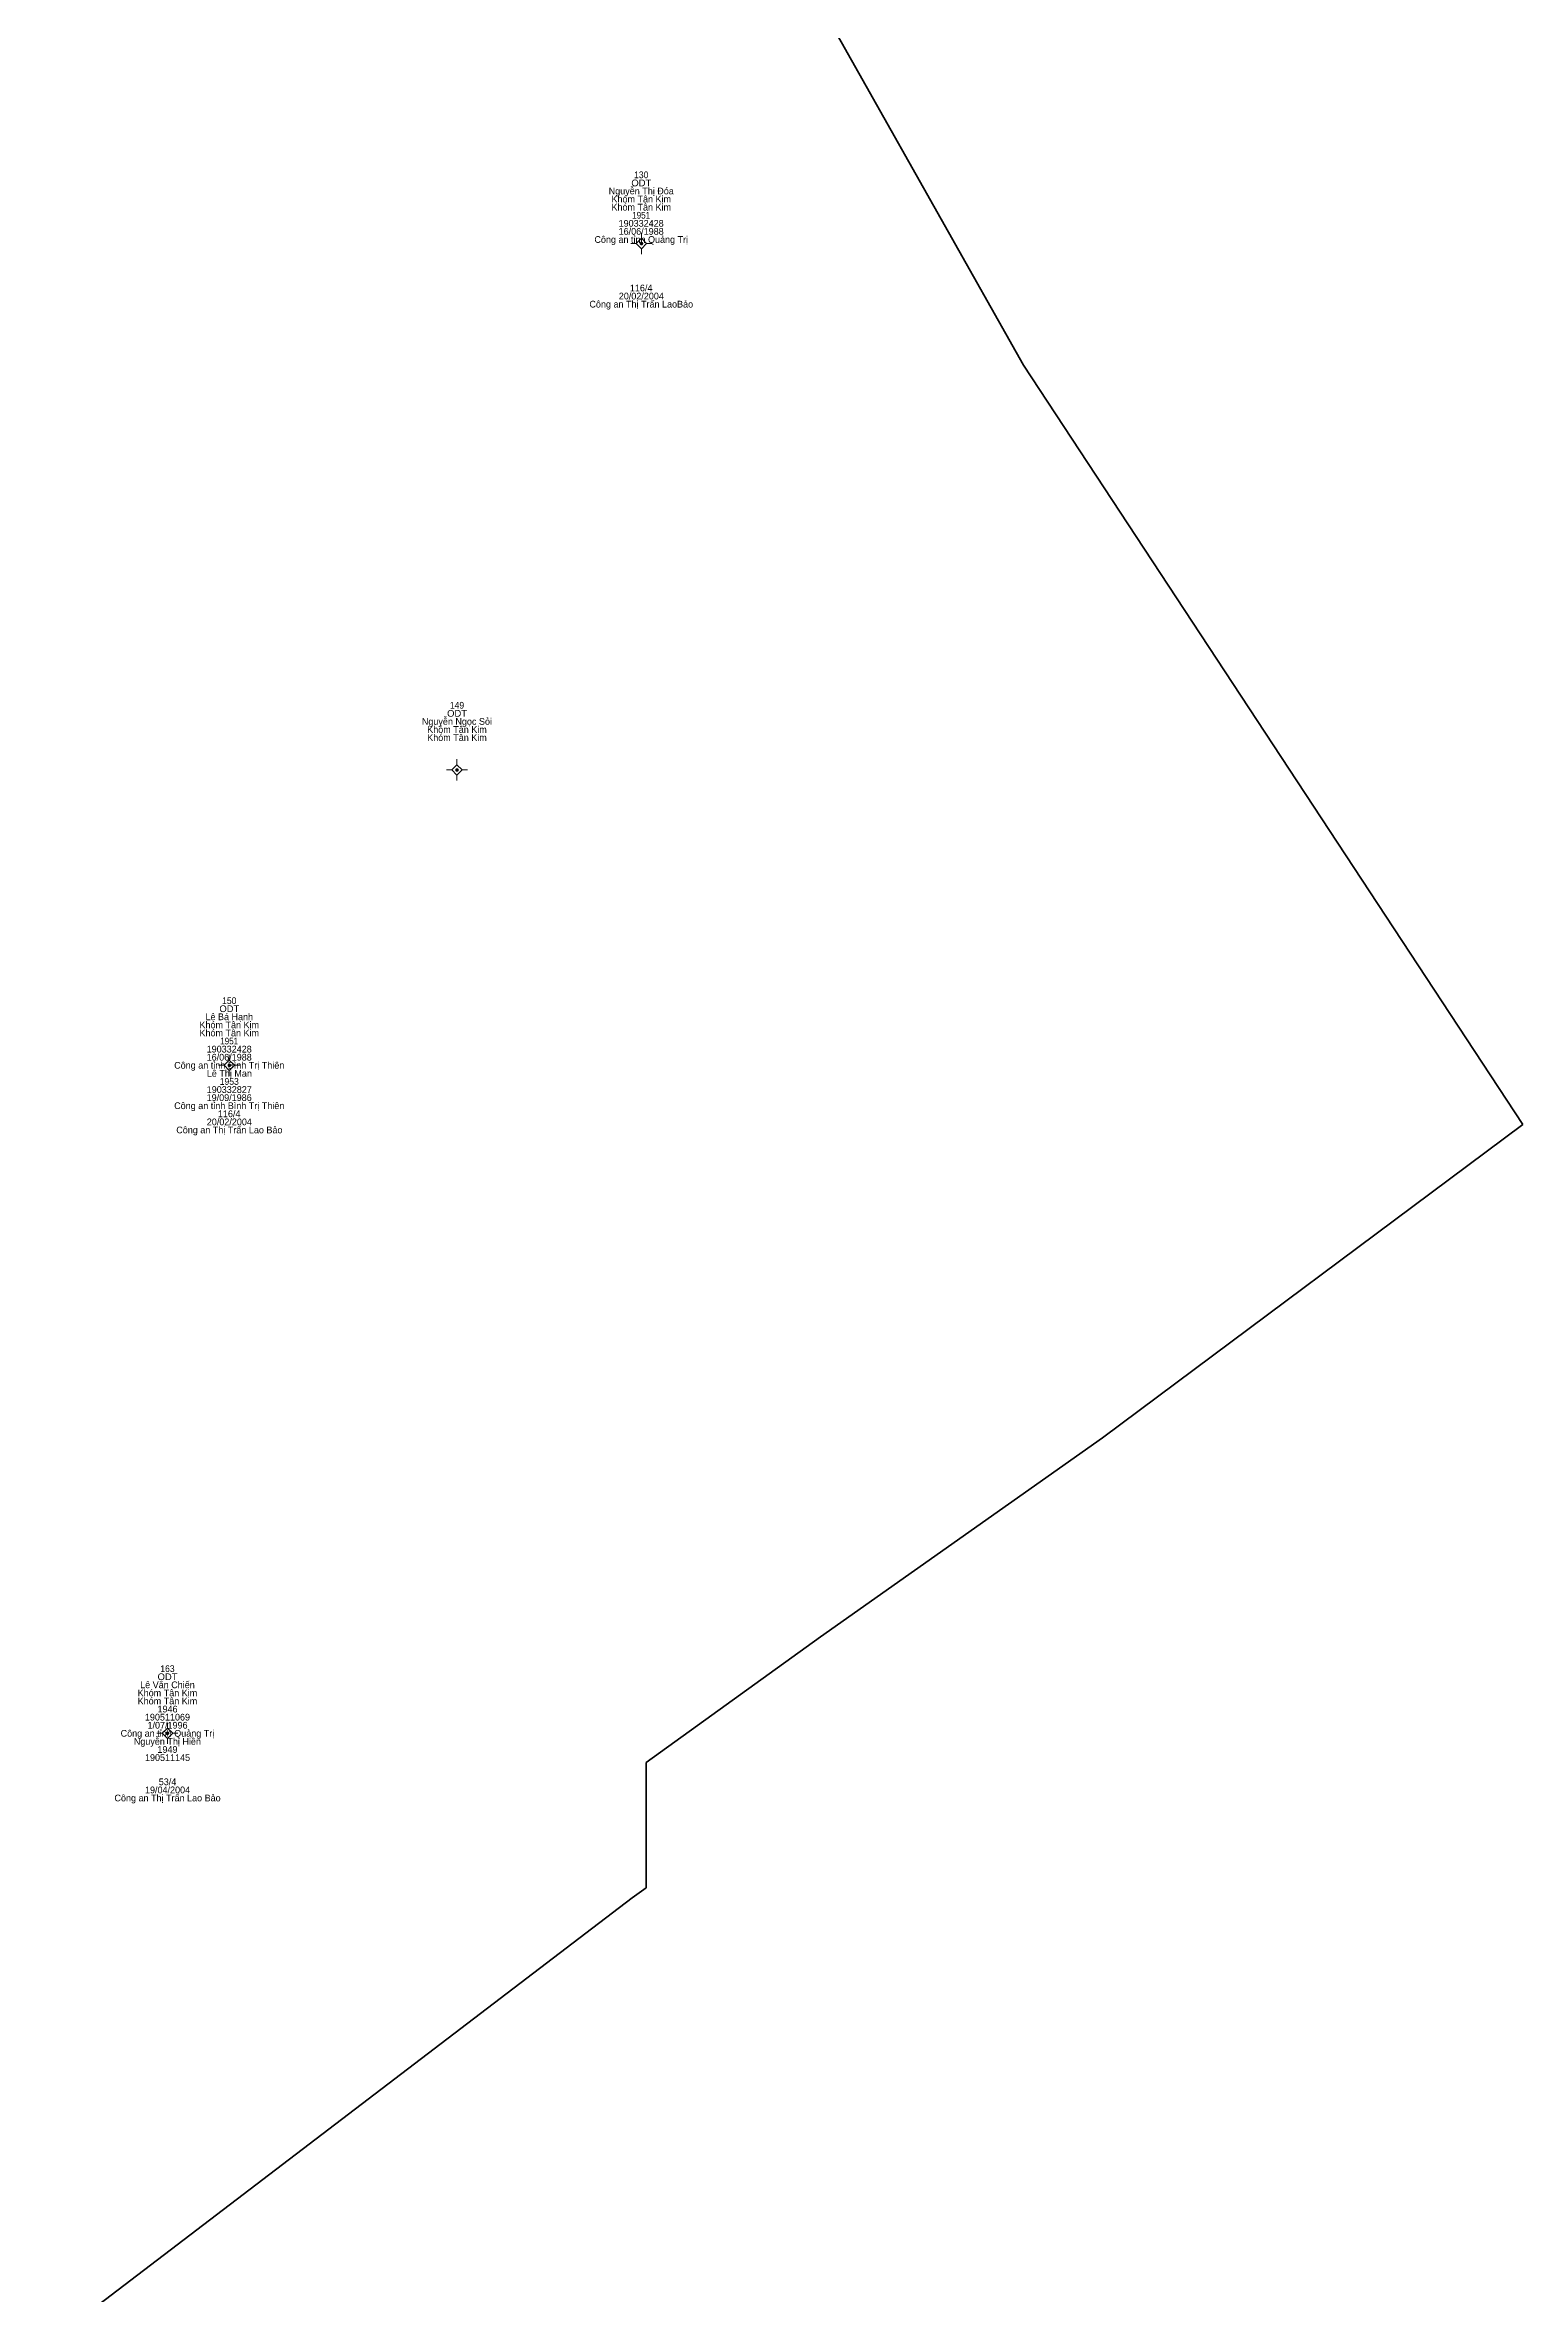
# Model space of a CAD drawing. Header units: metres. Extents: x 535914 to 536552, y 1836422 to 1837028.
# Drawn here: x 536464.3 to 536552.1, y 1836614.2 to 1836747.8 of the extents above; entities that cross this region are included whole.
import ezdxf
from ezdxf.enums import TextEntityAlignment as Align

# ---------------------------------------------------------------- set-up
doc = ezdxf.new("R2010")
doc.units = ezdxf.units.M
doc.header["$LTSCALE"] = 0.16
doc.linetypes.add('MEDIUM_DASHED', pattern=[4.5, 3, -1.5])
for name, color, linetype, lineweight in [('11', 7, 'MEDIUM_DASHED', 13), ('15', 7, 'Continuous', 13), ('54', 7, 'Continuous', 35)]:
    doc.layers.add(name, color=color, linetype=linetype, lineweight=lineweight)

msp = doc.modelspace()

# ---------------------------------------------------------------- hatches: boundary and pattern name
at = {"layer": '11'}
for points in [[(536499.7949, 1836735.99, 1), (536499.6449, 1836735.99, 1)], [(536488.8449, 1836704.73, 1), (536488.6949, 1836704.73, 1)], [(536475.3249, 1836687.19, 1), (536475.1749, 1836687.19, 1)], [(536471.6549, 1836647.52, 1), (536471.5049, 1836647.52, 1)]]:
    msp.add_hatch(color=256, dxfattribs=at).paths.add_polyline_path(points)

# ---------------------------------------------------------------- linework, layer by layer
for p, q in [((536499.41, 1836735.99), (536499.1, 1836735.99)), ((536499.72, 1836736.62), (536499.72, 1836736.3)), ((536499.72, 1836735.68), (536499.72, 1836735.36)), ((536500.34, 1836735.99), (536500.03, 1836735.99)), ((536488.77, 1836705.36), (536488.77, 1836705.04)), ((536488.46, 1836704.73), (536488.14, 1836704.73)), ((536488.77, 1836704.42), (536488.77, 1836704.1)), ((536489.4, 1836704.73), (536489.08, 1836704.73)), ((536475.25, 1836687.82), (536475.25, 1836687.5)), ((536474.94, 1836687.19), (536474.62, 1836687.19)), ((536475.25, 1836686.88), (536475.25, 1836686.56)), ((536475.88, 1836687.19), (536475.56, 1836687.19)), ((536471.27, 1836647.52), (536470.95, 1836647.52)), ((536471.58, 1836648.14), (536471.58, 1836647.83)), ((536472.2, 1836647.52), (536471.89, 1836647.52)), ((536471.58, 1836647.21), (536471.58, 1836646.9))]:
    msp.add_line(p, q, dxfattribs=at)
for points in [[(536499.72, 1836736.3), (536499.41, 1836735.99), (536499.72, 1836735.68), (536500.03, 1836735.99)], [(536488.77, 1836705.04), (536488.46, 1836704.73), (536488.77, 1836704.42), (536489.08, 1836704.73)], [(536475.25, 1836687.5), (536474.94, 1836687.19), (536475.25, 1836686.88), (536475.56, 1836687.19)], [(536471.58, 1836647.83), (536471.27, 1836647.52), (536471.58, 1836647.21), (536471.89, 1836647.52)]]:
    msp.add_lwpolyline(points, close=True, dxfattribs=at)
for centre in [(536499.7199, 1836735.99), (536488.7699, 1836704.73), (536475.2499, 1836687.19), (536471.5799, 1836647.52)]:
    msp.add_circle(centre, 0.075, dxfattribs=at)
at = {"layer": '54'}
for p, q in [((536527.1, 1836665.07), (536552.06, 1836683.67)), ((536510.35, 1836653.25), (536527.1, 1836665.07))]:
    msp.add_line(p, q, dxfattribs=at)
for points in [[(536502.85, 1836763.46), (536522.41, 1836728.76), (536552.06, 1836683.67)], [(536464.31, 1836611.17), (536499.17, 1836637.76), (536500, 1836638.35), (536500, 1836645.78), (536510.35, 1836653.25)]]:
    msp.add_lwpolyline(points, dxfattribs=at)

# ---------------------------------------------------------------- texts
at = {"layer": '15'}
for s, width, p in [('ODT', 1.05, (536499.715, 1836739.39)), ('130', 0.95, (536499.71, 1836739.87)), ('1951', 0.9, (536499.705, 1836737.47)), ('ODT', 1.05, (536488.775, 1836707.89)), ('149', 0.95, (536488.77, 1836708.37)), ('ODT', 1.05, (536475.255, 1836690.35)), ('150', 0.95, (536475.25, 1836690.83)), ('1951', 0.9, (536475.245, 1836688.43)), ('1953', 0.95, (536475.25, 1836686.03)), ('163', 0.95, (536471.58, 1836651.16)), ('ODT', 1.05, (536471.585, 1836650.68))]:
    msp.add_text(s, height=0.4, dxfattribs=dict(at, width=width)).set_placement(p, align=Align.CENTER)
for s, p in [('Nguyễn Thị Đóa', (536499.71, 1836738.91)), ('Khóm Tân Kim', (536499.71, 1836738.43)), ('Khóm Tân Kim', (536499.71, 1836737.95)), ('190332428', (536499.705, 1836736.99)), ('16/06/1988', (536499.705, 1836736.51)), ('Công an tỉnh Quảng Trị', (536499.71, 1836736.03)), ('20/02/2004', (536499.715, 1836732.67)), ('116/4', (536499.705, 1836733.15)), ('Công an Thị Trấn LaoBảo', (536499.71, 1836732.19)), ('Nguyễn Ngọc Sỏi', (536488.765, 1836707.41)), ('Khóm Tân Kim', (536488.77, 1836706.93)), ('Khóm Tân Kim', (536488.77, 1836706.45)), ('Lê Bá Hạnh', (536475.25, 1836689.87)), ('Khóm Tân Kim', (536475.25, 1836689.39)), ('Khóm Tân Kim', (536475.25, 1836688.91)), ('190332428', (536475.245, 1836687.95)), ('16/06/1988', (536475.245, 1836687.47)), ('Công an tỉnh Bình Trị Thiên', (536475.25, 1836686.99)), ('Lê Thị Man', (536475.255, 1836686.51)), ('Công an tỉnh Bình Trị Thiên', (536475.25, 1836684.59)), ('19/09/1986', (536475.245, 1836685.07)), ('190332827', (536475.25, 1836685.55)), ('Công an Thị Trấn Lao Bảo', (536475.255, 1836683.15)), ('20/02/2004', (536475.255, 1836683.63)), ('116/4', (536475.245, 1836684.11)), ('Khóm Tân Kim', (536471.58, 1836649.72)), ('Lê Văn Chiến', (536471.58, 1836650.2)), ('Khóm Tân Kim', (536471.58, 1836649.24)), ('1946', (536471.585, 1836648.76)), ('Công an tỉnh Quảng Trị', (536471.58, 1836647.32)), ('190511069', (536471.58, 1836648.28)), ('1/07/1996', (536471.585, 1836647.8)), ('Nguyễn Thị Hiền', (536471.575, 1836646.84)), ('190511145', (536471.585, 1836645.88)), ('1949', (536471.58, 1836646.36)), ('53/4', (536471.585, 1836644.44)), ('Công an Thị Trấn Lao Bảo', (536471.585, 1836643.48)), ('19/04/2004', (536471.585, 1836643.96))]:
    msp.add_text(s, height=0.4, dxfattribs=at).set_placement(p, align=Align.CENTER)

doc.saveas('drawing.dxf')
